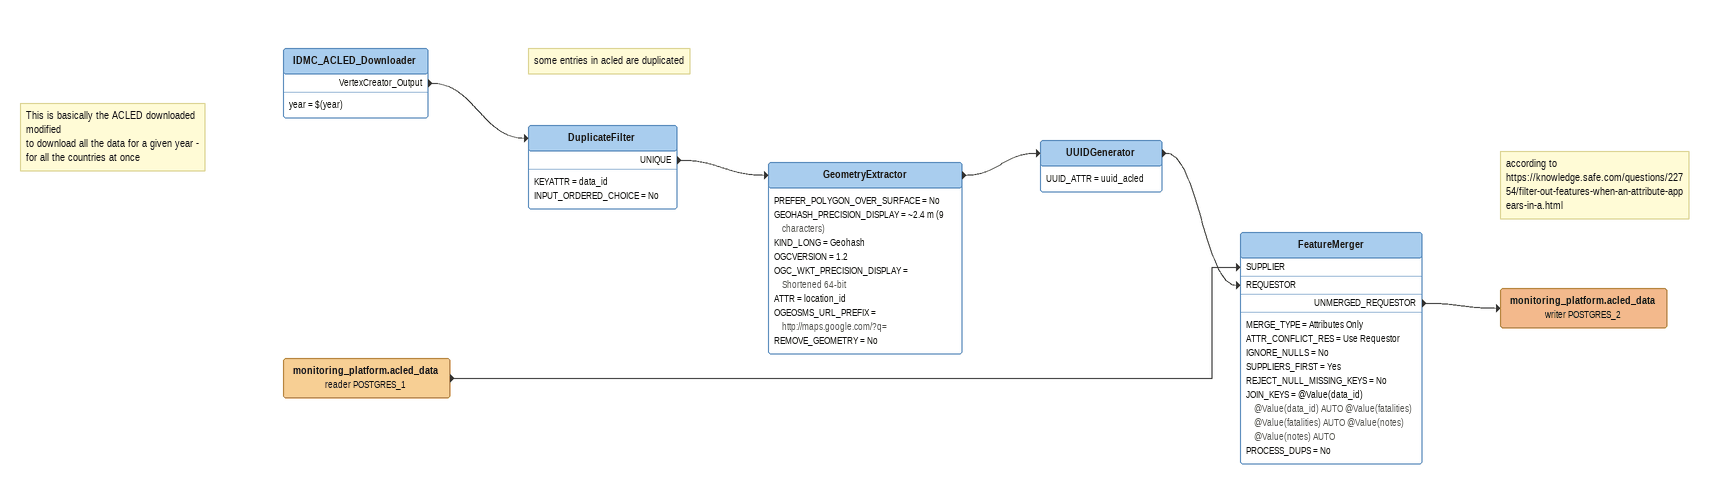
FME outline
Note: This is basically the ACLED downloaded modified / to download all the data for a given year - for all the countries at once
IDMC_ACLED_Downloader
    year = $(year)
    VertexCreator_Output -> DuplicateFilter
Note: some entries in acled are duplicated
DuplicateFilter
    KEYATTR = data_id
    INPUT_ORDERED_CHOICE = No
    UNIQUE -> GeometryExtractor
GeometryExtractor
    PREFER_POLYGON_OVER_SURFACE = No
    GEOHASH_PRECISION_DISPLAY = ~2.4 m (9 characters)
    KIND_LONG = Geohash
    OGCVERSION = 1.2
    OGC_WKT_PRECISION_DISPLAY = Shortened 64-bit
    ATTR = location_id
    OGEOSMS_URL_PREFIX = http://maps.google.com/?q=
    REMOVE_GEOMETRY = No
    -> UUIDGenerator
UUIDGenerator
    UUID_ATTR = uuid_acled
    -> FeatureMerger [REQUESTOR]
monitoring_platform.acled_data (reader POSTGRES_1)
    -> FeatureMerger [SUPPLIER]
Note: according to https://knowledge.safe.com/questions/22754/filter-out-features-when-an-attribute-appears-in-a.html
FeatureMerger
    MERGE_TYPE = Attributes Only
    ATTR_CONFLICT_RES = Use Requestor
    IGNORE_NULLS = No
    SUPPLIERS_FIRST = Yes
    REJECT_NULL_MISSING_KEYS = No
    JOIN_KEYS = @Value(data_id) @Value(data_id) AUTO @Value(fatalities) @Value(fatalities) AUTO @Value(notes) @Value(notes) AUTO
    PROCESS_DUPS = No
    UNMERGED_REQUESTOR -> monitoring_platform.acled_data (writer POSTGRES_2)
monitoring_platform.acled_data (writer POSTGRES_2)
